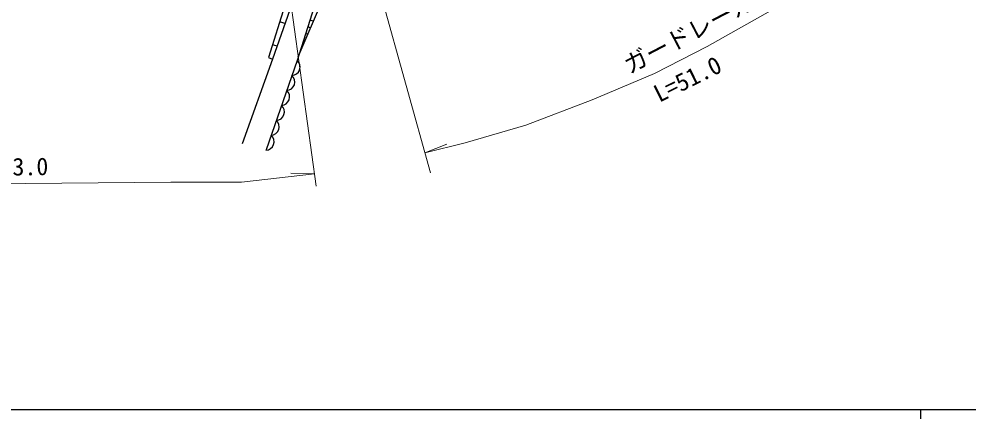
# Model space of a CAD drawing. Units: millimetres at full size, sheet at 1:1000; details may follow other scales. Extents: x 40000 to 680000, y 20000 to 380000.
# Drawn here: x 173936 to 272945, y 204000 to 245677 of the extents above; entities that cross this region are included whole.
import ezdxf
from ezdxf.enums import TextEntityAlignment as Align

# ---------------------------------------------------------------- set-up
doc = ezdxf.new("R2010")
doc.units = ezdxf.units.MM
doc.header["$LTSCALE"] = 1000
for name, color, linetype, lineweight in [('M-BGD', 7, 'Continuous', 25), ('M-STR-HTXT', 7, 'Continuous', 13), ('M-TTL-BAND', 7, 'Continuous', 25)]:
    doc.layers.add(name, color=color, linetype=linetype, lineweight=lineweight)
doc.styles.add('ＭＳ ゴシック', font='')
doc.styles.get('ＭＳ ゴシック').set_extended_font_data('MS Gothic')

msp = doc.modelspace()

# ---------------------------------------------------------------- linework, layer by layer
at = {"layer": 'M-BGD'}
for p, q in [((203068, 241729), (208177, 253703)), ((204653, 245444), (204280, 245562)), ((201687, 245199), (201133, 245373)), ((204364, 244768), (204059, 244864)), ((204076, 244092), (203839, 244167)), ((200863, 242837), (200382, 242988)), ((203787, 243416), (203618, 243469)), ((202948, 241352), (199713, 232035))]:
    msp.add_line(p, q, dxfattribs=at)
for points in [[(209308, 256772), (208433, 255779), (207736, 254914), (207338, 254190), (206463, 252466), (202948, 241352)], [(189749, 250618), (189682, 250932), (201465, 256314), (202786, 256355), (203827, 255528), (204201, 252402), (200389, 241477), (197229, 232675)], [(203386, 252527), (199968, 241672), (200389, 241477)]]:
    msp.add_lwpolyline(points, dxfattribs=at)
for centre in [(202366, 240680), (201825, 239122), (201283, 237563), (200742, 236004), (200201, 234446), (199660, 232887)]:
    msp.add_arc(centre, 889, 272.66187, 49.03901, dxfattribs=at)
at = {"layer": 'M-STR-HTXT'}
for p, q in [((204946, 228276), (200743, 258381)), ((209308, 256772), (216857, 229632)), ((216276, 231721), (218555, 232634)), ((204767, 229561), (202313, 229624))]:
    msp.add_line(p, q, dxfattribs=at)
for points in [[(216276, 231721), (220497, 232760), (226799, 234605), (233718, 237239), (240226, 239996), (245730, 242819), (252346, 246531), (257328, 249827), (260436, 251983), (262623, 253732), (265286, 255870), (268217, 258448), (269621, 259716)], [(118827, 236620), (121953, 235397), (130080, 232990), (137913, 231207), (145300, 229899), (154043, 228934), (160845, 228587), (174626, 228539), (189775, 228661), (197159, 228688), (204767, 229561)]]:
    msp.add_lwpolyline(points, dxfattribs=at)
at = {"layer": 'M-TTL-BAND'}
for p, q in [((40000, 205000), (579000, 205000)), ((268000, 205000), (268000, 204000))]:
    msp.add_line(p, q, dxfattribs=at)

# ---------------------------------------------------------------- texts
at = {"layer": 'M-STR-HTXT', "style": 'ＭＳ ゴシック'}
for s, rotation, p in [('ガードレール', 27.64, (237884, 239433)), ('L=51.0', 26.25, (240972, 236447)), ('L=73.0', 0.662, (169532, 228775))]:
    msp.add_text(s, height=1833, rotation=rotation, dxfattribs=at).set_placement(p, align=Align.BOTTOM_LEFT)

doc.saveas('drawing.dxf')
